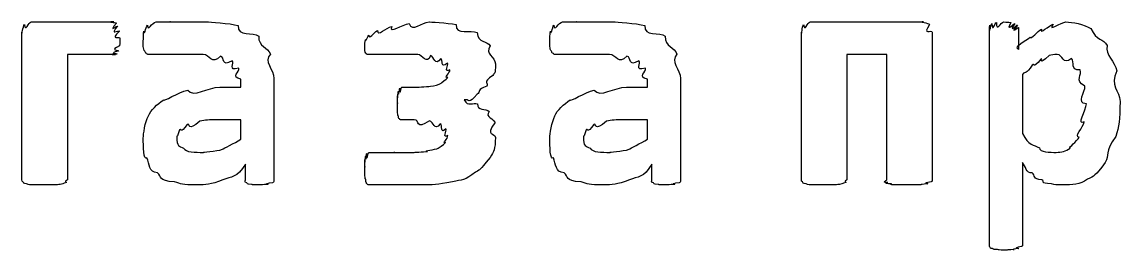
# Model space of a CAD drawing. Header units: millimetres. Extents: x 25 to 190, y 204 to 253.
# Drawn here: x 45.94 to 57.79, y 213.83 to 216.3 of the extents above; entities that cross this region are included whole.
import ezdxf

# ---------------------------------------------------------------- set-up
doc = ezdxf.new("R2010")
doc.units = ezdxf.units.MM
doc.layers.get('0').update_dxf_attribs({"linetype": 'CONTINUOUS'})

msp = doc.modelspace()

# ---------------------------------------------------------------- linework, layer by layer
at = {"color": 0}
for p, q in [((46.0361, 216.303), (46.929, 216.303)), ((54.4491, 216.303), (55.6729, 216.303)), ((45.937, 214.594), (45.937, 216.192)), ((54.3553, 214.594), (54.3553, 216.192)), ((55.7664, 216.192), (55.7664, 214.594)), ((56.3838, 213.894), (56.3838, 216.242)), ((56.6981, 216.242), (56.6981, 216.005)), ((46.9953, 216.126), (46.9953, 216.126)), ((46.9456, 215.95), (46.4273, 215.95)), ((46.4273, 215.95), (46.4273, 214.594)), ((55.276, 215.95), (54.846, 215.95)), ((54.846, 215.95), (54.846, 214.594)), ((55.276, 214.594), (55.276, 215.95)), ((56.7422, 215.735), (56.7422, 215.095)), ((48.0741, 215.597), (48.3002, 215.597)), ((48.3002, 215.597), (48.3002, 215.685)), ((48.6586, 215.69), (48.6586, 214.594)), ((50.0408, 215.597), (50.1897, 215.597)), ((52.4648, 215.597), (52.6905, 215.597)), ((52.6905, 215.597), (52.6905, 215.685)), ((53.049, 215.69), (53.049, 214.594)), ((50.7189, 215.459), (50.7132, 215.459)), ((57.4312, 215.415), (57.4312, 215.415)), ((57.7949, 215.442), (57.7949, 215.442)), ((48.3002, 215.244), (48.0632, 215.244)), ((48.3002, 215.035), (48.3002, 215.244)), ((50.1731, 215.244), (50.0352, 215.244)), ((52.6905, 215.244), (52.4538, 215.244)), ((52.6905, 215.035), (52.6905, 215.244)), ((51.0494, 215.051), (51.0494, 215.051)), ((48.35, 214.594), (48.35, 214.764)), ((52.7403, 214.594), (52.7403, 214.764)), ((56.7422, 214.781), (56.7422, 213.894))]:
    msp.add_line(p, q, dxfattribs=at)
for points in [[(45.9645, 216.275), (45.9726, 216.184), (46.0058, 216.303), (46.0361, 216.303)], [(46.929, 216.303), (46.8436, 216.303), (46.9484, 216.298), (46.9565, 216.291)], [(46.9565, 216.291), (46.8588, 216.17), (46.9692, 216.272), (46.9731, 216.258)], [(47.2916, 216.269), (47.2944, 216.184), (47.341, 216.303), (47.3851, 216.303)], [(47.3851, 216.303), (47.3826, 216.303), (47.4804, 216.303), (47.5396, 216.303)], [(47.5396, 216.303), (47.5008, 216.303), (47.661, 216.303), (47.727, 216.303)], [(47.727, 216.303), (47.7545, 216.303), (47.8663, 216.303), (47.9365, 216.303)], [(47.9365, 216.303), (47.9559, 216.303), (48.1803, 216.289), (48.2727, 216.264)], [(50.1177, 216.286), (50.1456, 216.184), (50.2585, 216.303), (50.3329, 216.303)], [(50.3329, 216.303), (50.3245, 216.303), (50.5368, 216.293), (50.625, 216.275)], [(51.6819, 216.269), (51.6848, 216.184), (51.7317, 216.303), (51.7758, 216.303)], [(51.7758, 216.303), (51.773, 216.303), (51.8707, 216.303), (51.9299, 216.303)], [(51.9299, 216.303), (51.8915, 216.303), (52.0513, 216.303), (52.1173, 216.303)], [(52.1173, 216.303), (52.1451, 216.303), (52.2566, 216.303), (52.3268, 216.303)], [(52.3268, 216.303), (52.3462, 216.303), (52.5709, 216.289), (52.663, 216.264)], [(54.3775, 216.275), (54.3885, 216.184), (54.4188, 216.303), (54.4491, 216.303)], [(55.6729, 216.303), (55.6147, 216.303), (55.7237, 216.293), (55.7389, 216.275)], [(56.4113, 216.286), (56.4169, 216.181), (56.4416, 216.297), (56.461, 216.297)], [(56.461, 216.297), (56.4568, 216.184), (56.5079, 216.303), (56.5383, 216.303)], [(56.5383, 216.303), (56.5189, 216.303), (56.5961, 216.3), (56.6152, 216.297)], [(56.6152, 216.297), (56.5559, 216.181), (56.6484, 216.293), (56.6593, 216.286)], [(57.0727, 216.28), (57.0039, 216.184), (57.1623, 216.303), (57.2107, 216.303)], [(57.2107, 216.303), (57.2766, 216.303), (57.4065, 216.277), (57.4809, 216.231)], [(45.937, 216.192), (45.937, 216.148), (45.9451, 216.256), (45.9645, 216.275)], [(46.9731, 216.258), (46.8697, 216.14), (46.9858, 216.225), (46.9896, 216.203)], [(46.9896, 216.203), (46.8768, 216.096), (46.9953, 216.155), (46.9953, 216.126)], [(47.2475, 216.104), (47.2475, 216.096), (47.2489, 216.181), (47.2528, 216.203)], [(47.2528, 216.203), (47.2585, 216.14), (47.2722, 216.247), (47.2916, 216.269)], [(48.2727, 216.264), (48.2575, 216.133), (48.4382, 216.199), (48.4932, 216.148)], [(49.6824, 216.159), (49.6852, 216.104), (49.7321, 216.189), (49.7762, 216.209)], [(49.7762, 216.209), (49.7734, 216.14), (49.8711, 216.242), (49.9304, 216.253)], [(49.9304, 216.253), (49.8919, 216.166), (50.0518, 216.277), (50.1177, 216.286)], [(50.625, 216.275), (50.6194, 216.148), (50.7877, 216.227), (50.8512, 216.187)], [(50.8512, 216.187), (50.8621, 216.071), (50.9612, 216.101), (50.9944, 216.043)], [(51.6378, 216.104), (51.6378, 216.096), (51.6393, 216.181), (51.6435, 216.203)], [(51.6435, 216.203), (51.6488, 216.14), (51.6625, 216.247), (51.6819, 216.269)], [(52.663, 216.264), (52.6479, 216.133), (52.8285, 216.199), (52.8835, 216.148)], [(54.3553, 216.192), (54.3553, 216.148), (54.3624, 216.256), (54.3775, 216.275)], [(55.7389, 216.275), (55.6479, 216.148), (55.7664, 216.228), (55.7664, 216.192)], [(56.3838, 216.242), (56.3838, 216.159), (56.3852, 216.265), (56.3894, 216.269)], [(56.3894, 216.269), (56.3908, 216.17), (56.4003, 216.282), (56.4113, 216.286)], [(56.6593, 216.286), (56.5824, 216.17), (56.6829, 216.276), (56.6872, 216.269)], [(56.6872, 216.269), (56.5933, 216.155), (56.6981, 216.253), (56.6981, 216.242)], [(56.8247, 216.137), (56.8357, 216.111), (56.9048, 216.203), (56.9461, 216.225)], [(56.9461, 216.225), (56.92, 216.159), (57.0315, 216.269), (57.0727, 216.28)], [(57.4809, 216.231), (57.5412, 216.093), (57.6132, 216.126), (57.6573, 216.049)], [(46.9953, 216.126), (46.9953, 216.034), (46.9925, 216.065), (46.9896, 216.043)], [(47.2475, 216.038), (47.2475, 216.029), (47.2475, 216.082), (47.2475, 216.104)], [(48.4932, 216.148), (48.489, 216.029), (48.5937, 216.032), (48.6198, 215.955)], [(49.6383, 216.043), (49.6383, 216.04), (49.6411, 216.096), (49.6492, 216.115)], [(49.6492, 216.115), (49.6521, 216.078), (49.6672, 216.148), (49.6824, 216.159)], [(51.6378, 216.038), (51.6378, 216.029), (51.6378, 216.082), (51.6378, 216.104)], [(52.8835, 216.148), (52.8796, 216.029), (52.984, 216.032), (53.0105, 215.955)], [(56.6981, 216.005), (56.6374, 216.038), (56.7835, 216.1), (56.8247, 216.137)], [(46.9621, 215.955), (46.8521, 215.95), (46.9526, 215.95), (46.9456, 215.95)], [(46.9787, 215.988), (46.863, 215.961), (46.9692, 215.962), (46.9621, 215.955)], [(46.9896, 216.043), (46.8739, 215.99), (46.9858, 216.002), (46.9787, 215.988)], [(47.2641, 215.988), (47.2504, 215.99), (47.2504, 216.019), (47.2475, 216.038)], [(47.286, 215.961), (47.2652, 215.963), (47.2708, 215.977), (47.2641, 215.988)], [(47.3135, 215.95), (47.2803, 215.95), (47.293, 215.952), (47.286, 215.961)], [(47.3851, 215.95), (47.3054, 215.95), (47.3273, 215.95), (47.3135, 215.95)], [(47.5065, 215.95), (47.3714, 215.95), (47.4183, 215.95), (47.3851, 215.95)], [(47.6719, 215.95), (47.5851, 215.95), (47.5534, 215.95), (47.5065, 215.95)], [(47.8924, 215.95), (47.7132, 215.95), (47.7379, 215.95), (47.6719, 215.95)], [(48.0797, 215.933), (47.9859, 215.831), (47.9654, 215.95), (47.8924, 215.95)], [(48.2064, 215.883), (48.0882, 215.809), (48.1309, 215.922), (48.0797, 215.933)], [(48.6198, 215.955), (48.5401, 215.875), (48.6586, 215.79), (48.6586, 215.69)], [(49.6383, 215.994), (49.6383, 215.994), (49.6383, 216.024), (49.6383, 216.043)], [(49.6492, 215.966), (49.6411, 215.967), (49.6411, 215.983), (49.6383, 215.994)], [(49.6658, 215.95), (49.6492, 215.952), (49.6521, 215.958), (49.6492, 215.966)], [(49.6824, 215.95), (49.663, 215.95), (49.6729, 215.95), (49.6658, 215.95)], [(49.7431, 215.95), (49.6782, 215.95), (49.6933, 215.95), (49.6824, 215.95)], [(49.8479, 215.95), (49.7374, 215.95), (49.772, 215.95), (49.7431, 215.95)], [(50.002, 215.95), (49.9389, 215.95), (49.8919, 215.95), (49.8479, 215.95)], [(50.2116, 215.95), (50.0599, 215.95), (50.0641, 215.95), (50.002, 215.95)], [(50.3495, 215.938), (50.3068, 215.831), (50.2627, 215.95), (50.2116, 215.95)], [(50.4596, 215.906), (50.3908, 215.817), (50.3936, 215.93), (50.3495, 215.938)], [(50.9944, 216.043), (50.9309, 215.956), (51.0494, 215.923), (51.0494, 215.85)], [(51.6544, 215.988), (51.6407, 215.99), (51.6407, 216.019), (51.6378, 216.038)], [(51.6763, 215.961), (51.6558, 215.963), (51.6611, 215.977), (51.6544, 215.988)], [(51.7042, 215.95), (51.671, 215.95), (51.6834, 215.952), (51.6763, 215.961)], [(51.7758, 215.95), (51.6957, 215.95), (51.7179, 215.95), (51.7042, 215.95)], [(51.8968, 215.95), (51.762, 215.95), (51.8086, 215.95), (51.7758, 215.95)], [(52.0622, 215.95), (51.9755, 215.95), (51.9437, 215.95), (51.8968, 215.95)], [(52.2827, 215.95), (52.1035, 215.95), (52.1286, 215.95), (52.0622, 215.95)], [(52.47, 215.933), (52.3766, 215.831), (52.3558, 215.95), (52.2827, 215.95)], [(52.597, 215.883), (52.4785, 215.809), (52.5212, 215.922), (52.47, 215.933)], [(53.0105, 215.955), (52.9304, 215.875), (53.049, 215.79), (53.049, 215.69)], [(57.0286, 215.938), (56.902, 215.817), (56.9694, 215.918), (56.9405, 215.9)], [(57.1168, 215.95), (57.0784, 215.95), (57.0576, 215.946), (57.0286, 215.938)], [(57.2714, 215.906), (57.1694, 215.831), (57.1789, 215.95), (57.1168, 215.95)], [(57.6573, 216.049), (57.6322, 215.938), (57.7398, 215.879), (57.7617, 215.773)], [(48.2783, 215.801), (48.1542, 215.765), (48.2395, 215.862), (48.2064, 215.883)], [(50.5312, 215.856), (50.45, 215.791), (50.4885, 215.894), (50.4596, 215.906)], [(50.5587, 215.784), (50.4871, 215.751), (50.5492, 215.837), (50.5312, 215.856)], [(51.0494, 215.85), (51.0494, 215.721), (51.0399, 215.763), (51.0219, 215.724)], [(52.6687, 215.801), (52.5445, 215.765), (52.6302, 215.862), (52.597, 215.883)], [(56.847, 215.834), (56.7764, 215.729), (56.7778, 215.775), (56.7422, 215.735)], [(56.9405, 215.9), (56.8427, 215.784), (56.8798, 215.863), (56.847, 215.834)], [(57.3648, 215.784), (57.2505, 215.773), (57.3112, 215.875), (57.2714, 215.906)], [(48.3002, 215.685), (48.1845, 215.699), (48.2921, 215.768), (48.2783, 215.801)], [(50.4652, 215.641), (50.4567, 215.644), (50.5217, 215.68), (50.5368, 215.702)], [(50.5368, 215.702), (50.4871, 215.692), (50.5587, 215.754), (50.5587, 215.784)], [(51.0219, 215.724), (50.8977, 215.641), (50.9845, 215.644), (50.9556, 215.608)], [(52.6905, 215.685), (52.5748, 215.699), (52.6824, 215.768), (52.6687, 215.801)], [(57.4146, 215.608), (57.2989, 215.67), (57.3899, 215.732), (57.3648, 215.784)], [(57.7617, 215.773), (57.6763, 215.611), (57.7949, 215.56), (57.7949, 215.442)], [(47.727, 215.564), (47.7876, 215.478), (47.9446, 215.597), (48.0741, 215.597)], [(50.002, 215.553), (50.002, 215.465), (50.0105, 215.578), (50.0186, 215.586)], [(50.0186, 215.586), (50.0158, 215.478), (50.0324, 215.597), (50.0408, 215.597)], [(50.1897, 215.597), (50.1855, 215.597), (50.3054, 215.599), (50.3495, 215.608)], [(50.3495, 215.608), (50.395, 215.611), (50.4349, 215.626), (50.4652, 215.641)], [(50.9556, 215.608), (50.8427, 215.57), (50.8953, 215.544), (50.8512, 215.52)], [(52.1173, 215.564), (52.178, 215.478), (52.3353, 215.597), (52.4648, 215.597)], [(57.4312, 215.415), (57.3169, 215.423), (57.4255, 215.544), (57.4146, 215.608)], [(47.3026, 215.288), (47.3244, 215.343), (47.3975, 215.415), (47.468, 215.459)], [(47.468, 215.459), (47.4638, 215.434), (47.6236, 215.542), (47.727, 215.564)], [(49.9911, 215.503), (49.9939, 215.438), (49.9981, 215.542), (50.002, 215.553)], [(49.9911, 215.426), (49.9911, 215.394), (49.9911, 215.481), (49.9911, 215.503)], [(50.7132, 215.459), (50.7545, 215.379), (50.8081, 215.437), (50.8564, 215.415)], [(50.8512, 215.52), (50.7587, 215.401), (50.7654, 215.473), (50.7189, 215.459)], [(51.6929, 215.288), (51.7151, 215.343), (51.7881, 215.415), (51.8583, 215.459)], [(51.8583, 215.459), (51.8541, 215.434), (52.0139, 215.542), (52.1173, 215.564)], [(49.9911, 215.338), (49.9911, 215.332), (49.9911, 215.393), (49.9911, 215.426)], [(50.8564, 215.415), (50.8512, 215.339), (50.9461, 215.368), (50.9834, 215.332)], [(57.4089, 215.222), (57.3169, 215.174), (57.4312, 215.349), (57.4312, 215.415)], [(57.7949, 215.442), (57.7949, 215.236), (57.7797, 215.175), (57.7508, 215.062)], [(47.2475, 215.046), (47.2475, 215.085), (47.2652, 215.218), (47.3026, 215.288)], [(47.8592, 215.228), (47.7174, 215.108), (47.7573, 215.208), (47.7213, 215.194)], [(48.0632, 215.244), (47.9488, 215.244), (47.9171, 215.239), (47.8592, 215.228)], [(50.002, 215.283), (49.9939, 215.284), (49.9939, 215.316), (49.9911, 215.338)], [(50.0133, 215.255), (50.002, 215.258), (50.0048, 215.272), (50.002, 215.283)], [(50.0352, 215.244), (50.0133, 215.244), (50.02, 215.247), (50.0133, 215.255)], [(50.3382, 215.233), (50.1784, 215.126), (50.2391, 215.244), (50.1731, 215.244)], [(50.4543, 215.2), (50.388, 215.112), (50.3851, 215.225), (50.3382, 215.233)], [(50.9834, 215.332), (50.9281, 215.269), (51.0438, 215.258), (51.0438, 215.211)], [(51.6378, 215.046), (51.6378, 215.085), (51.6558, 215.218), (51.6929, 215.288)], [(52.2496, 215.228), (52.1077, 215.108), (52.1476, 215.208), (52.112, 215.194)], [(52.4538, 215.244), (52.3392, 215.244), (52.3074, 215.239), (52.2496, 215.228)], [(57.3539, 215.057), (57.2904, 215.053), (57.398, 215.163), (57.4089, 215.222)], [(47.6388, 215.134), (47.607, 215.03), (47.6112, 215.085), (47.6112, 215.057)], [(47.7213, 215.194), (47.6444, 215.079), (47.6567, 215.158), (47.6388, 215.134)], [(50.5146, 215.145), (50.4458, 215.082), (50.4832, 215.185), (50.4543, 215.2)], [(50.5368, 215.073), (50.4719, 215.037), (50.5284, 215.123), (50.5146, 215.145)], [(51.0438, 215.211), (50.9309, 215.057), (51.0494, 215.109), (51.0494, 215.051)], [(52.0291, 215.134), (51.9977, 215.03), (52.0016, 215.085), (52.0016, 215.057)], [(52.112, 215.194), (52.0347, 215.079), (52.0471, 215.158), (52.0291, 215.134)], [(47.286, 214.831), (47.2475, 214.795), (47.2475, 214.964), (47.2475, 215.046)], [(47.6112, 215.057), (47.607, 214.949), (47.6345, 214.964), (47.6829, 214.936)], [(48.102, 214.924), (48.1143, 214.938), (48.23, 214.986), (48.3002, 215.035)], [(50.4321, 214.936), (50.4349, 214.938), (50.4899, 214.974), (50.5093, 214.996)], [(50.5093, 214.996), (50.4719, 214.982), (50.5368, 215.043), (50.5368, 215.073)], [(51.0494, 215.051), (51.0494, 214.92), (51.03, 214.902), (50.9944, 214.836)], [(51.6763, 214.831), (51.6378, 214.795), (51.6378, 214.964), (51.6378, 215.046)], [(52.0016, 215.057), (51.9977, 214.949), (52.0252, 214.964), (52.0732, 214.936)], [(52.4923, 214.924), (52.5046, 214.938), (52.6203, 214.986), (52.6905, 215.035)], [(56.7422, 215.095), (56.8029, 214.96), (56.8646, 214.977), (56.9239, 214.941)], [(57.2548, 214.936), (57.2396, 214.949), (57.3278, 215.004), (57.3539, 215.057)], [(57.7508, 215.062), (57.6213, 214.894), (57.6862, 214.858), (57.6351, 214.781)], [(47.6829, 214.936), (47.7061, 214.891), (47.8056, 214.891), (47.8977, 214.891)], [(47.8977, 214.891), (47.8716, 214.891), (48.0385, 214.902), (48.102, 214.924)], [(49.6492, 214.853), (49.6492, 214.762), (49.6563, 214.876), (49.6605, 214.88)], [(49.6605, 214.88), (49.6605, 214.773), (49.6743, 214.891), (49.6824, 214.891)], [(49.6824, 214.891), (49.6782, 214.891), (49.7099, 214.891), (49.7321, 214.891)], [(49.7321, 214.891), (49.7223, 214.891), (49.7829, 214.891), (49.8203, 214.891)], [(49.8203, 214.891), (49.7995, 214.891), (49.9085, 214.891), (49.9636, 214.891)], [(49.9636, 214.891), (49.9099, 214.891), (50.0863, 214.891), (50.1675, 214.891)], [(50.1675, 214.891), (50.1632, 214.891), (50.2722, 214.894), (50.3163, 214.902)], [(50.3163, 214.902), (50.2557, 214.905), (50.4017, 214.92), (50.4321, 214.936)], [(52.0732, 214.936), (52.0968, 214.891), (52.1959, 214.891), (52.2884, 214.891)], [(52.2884, 214.891), (52.2623, 214.891), (52.4288, 214.902), (52.4923, 214.924)], [(56.9239, 214.941), (56.92, 214.891), (57.0424, 214.891), (57.1059, 214.891)], [(57.1059, 214.891), (57.1581, 214.891), (57.2135, 214.905), (57.2548, 214.936)], [(47.4017, 214.671), (47.3026, 214.671), (47.3149, 214.767), (47.286, 214.831)], [(48.35, 214.764), (48.2618, 214.612), (48.1954, 214.629), (48.1072, 214.594)], [(49.6383, 214.809), (49.6411, 214.737), (49.6454, 214.842), (49.6492, 214.853)], [(49.6383, 214.737), (49.6383, 214.7), (49.6383, 214.789), (49.6383, 214.809)], [(50.9944, 214.836), (50.8579, 214.673), (50.9034, 214.72), (50.8346, 214.676)], [(51.7924, 214.671), (51.6929, 214.671), (51.7052, 214.767), (51.6763, 214.831)], [(52.7403, 214.764), (52.6521, 214.612), (52.5861, 214.629), (52.4979, 214.594)], [(56.847, 214.671), (56.7764, 214.66), (56.7778, 214.74), (56.7422, 214.781)], [(57.6351, 214.781), (57.5194, 214.623), (57.5194, 214.643), (57.4421, 214.599)], [(47.5837, 214.571), (47.4017, 214.583), (47.4528, 214.627), (47.4017, 214.671)], [(49.6383, 214.66), (49.6383, 214.641), (49.6383, 214.707), (49.6383, 214.737)], [(49.6492, 214.599), (49.6411, 214.596), (49.6411, 214.638), (49.6383, 214.66)], [(50.8346, 214.676), (50.7213, 214.585), (50.6857, 214.596), (50.5866, 214.571)], [(51.974, 214.571), (51.7924, 214.583), (51.8432, 214.627), (51.7924, 214.671)], [(56.9517, 214.594), (56.847, 214.596), (56.8826, 214.641), (56.847, 214.671)], [(45.9479, 214.571), (45.937, 214.568), (45.937, 214.585), (45.937, 214.594)], [(45.9863, 214.55), (45.9507, 214.552), (45.955, 214.563), (45.9479, 214.571)], [(46.0583, 214.539), (45.9878, 214.541), (46.0043, 214.545), (45.9863, 214.55)], [(46.1793, 214.539), (46.0498, 214.539), (46.0911, 214.539), (46.0583, 214.539)], [(46.3007, 214.539), (46.2675, 214.539), (46.2305, 214.539), (46.1793, 214.539)], [(46.3779, 214.55), (46.3296, 214.541), (46.3338, 214.541), (46.3007, 214.539)], [(46.4164, 214.566), (46.367, 214.552), (46.3959, 214.556), (46.3779, 214.55)], [(46.4273, 214.594), (46.3808, 214.563), (46.4234, 214.573), (46.4164, 214.566)], [(47.8261, 214.539), (47.662, 214.539), (47.6567, 214.55), (47.5837, 214.571)], [(48.1072, 214.594), (47.9668, 214.539), (47.9256, 214.539), (47.8261, 214.539)], [(48.3665, 214.561), (48.3348, 214.561), (48.35, 214.579), (48.35, 214.594)], [(48.4159, 214.544), (48.3567, 214.545), (48.3775, 214.552), (48.3665, 214.561)], [(48.5041, 214.539), (48.4008, 214.539), (48.4382, 214.54), (48.4159, 214.544)], [(48.5923, 214.544), (48.478, 214.539), (48.544, 214.539), (48.5041, 214.539)], [(48.6421, 214.561), (48.5179, 214.545), (48.6145, 214.547), (48.5923, 214.544)], [(48.6586, 214.594), (48.6586, 214.561), (48.653, 214.568), (48.6421, 214.561)], [(49.6605, 214.555), (49.6492, 214.563), (49.6521, 214.584), (49.6492, 214.599)], [(49.6933, 214.539), (49.6605, 214.539), (49.6672, 214.544), (49.6605, 214.555)], [(49.7649, 214.539), (49.6895, 214.539), (49.7071, 214.539), (49.6933, 214.539)], [(49.8919, 214.539), (49.7597, 214.539), (49.8009, 214.539), (49.7649, 214.539)], [(50.0574, 214.539), (49.9759, 214.539), (49.9428, 214.539), (49.8919, 214.539)], [(50.2557, 214.539), (50.0973, 214.539), (50.1191, 214.539), (50.0574, 214.539)], [(50.5866, 214.571), (50.4102, 214.539), (50.3798, 214.539), (50.2557, 214.539)], [(52.2168, 214.539), (52.0527, 214.539), (52.0471, 214.55), (51.974, 214.571)], [(52.4979, 214.594), (52.3572, 214.539), (52.3159, 214.539), (52.2168, 214.539)], [(52.7569, 214.561), (52.7251, 214.561), (52.7403, 214.579), (52.7403, 214.594)], [(52.8066, 214.544), (52.7473, 214.545), (52.7678, 214.552), (52.7569, 214.561)], [(52.8948, 214.539), (52.7914, 214.539), (52.8285, 214.54), (52.8066, 214.544)], [(52.983, 214.544), (52.8683, 214.539), (52.9347, 214.539), (52.8948, 214.539)], [(53.0324, 214.561), (52.9086, 214.545), (53.0049, 214.547), (52.983, 214.544)], [(53.049, 214.594), (53.049, 214.561), (53.0433, 214.568), (53.0324, 214.561)], [(54.3662, 214.571), (54.3553, 214.568), (54.3553, 214.585), (54.3553, 214.594)], [(54.405, 214.55), (54.3691, 214.552), (54.3733, 214.563), (54.3662, 214.571)], [(54.4766, 214.539), (54.4064, 214.541), (54.423, 214.545), (54.405, 214.55)], [(54.598, 214.539), (54.4682, 214.539), (54.5098, 214.539), (54.4766, 214.539)], [(54.7137, 214.539), (54.682, 214.539), (54.6446, 214.539), (54.598, 214.539)], [(54.791, 214.55), (54.7441, 214.541), (54.7469, 214.541), (54.7137, 214.539)], [(54.8351, 214.566), (54.7853, 214.552), (54.8128, 214.556), (54.791, 214.55)], [(54.846, 214.594), (54.7991, 214.563), (54.8418, 214.573), (54.8351, 214.566)], [(55.287, 214.566), (55.2041, 214.563), (55.276, 214.583), (55.276, 214.594)], [(55.3254, 214.55), (55.2178, 214.552), (55.2937, 214.562), (55.287, 214.566)], [(55.4027, 214.539), (55.2552, 214.541), (55.3434, 214.545), (55.3254, 214.55)], [(55.524, 214.539), (55.4383, 214.539), (55.4359, 214.539), (55.4027, 214.539)], [(55.6398, 214.539), (55.535, 214.539), (55.5706, 214.539), (55.524, 214.539)], [(55.717, 214.55), (55.5971, 214.541), (55.6729, 214.541), (55.6398, 214.539)], [(55.7555, 214.571), (55.6341, 214.552), (55.7347, 214.556), (55.717, 214.55)], [(55.7664, 214.594), (55.7664, 214.568), (55.7622, 214.579), (55.7555, 214.571)], [(57.0562, 214.55), (56.9158, 214.556), (56.9874, 214.574), (56.9517, 214.594)], [(57.1775, 214.539), (57.1031, 214.539), (57.0921, 214.541), (57.0562, 214.55)], [(57.4421, 214.599), (57.3648, 214.539), (57.2766, 214.539), (57.1775, 214.539)], [(56.3894, 213.866), (56.3838, 213.863), (56.3838, 213.882), (56.3838, 213.894)], [(56.4169, 213.85), (56.3947, 213.848), (56.3961, 213.859), (56.3894, 213.866)], [(56.472, 213.838), (56.4197, 213.837), (56.4307, 213.843), (56.4169, 213.85)], [(56.5602, 213.833), (56.4677, 213.833), (56.4967, 213.836), (56.472, 213.838)], [(56.6484, 213.838), (56.5383, 213.833), (56.5961, 213.833), (56.5602, 213.833)], [(56.7034, 213.85), (56.5848, 213.837), (56.673, 213.838), (56.6484, 213.838)], [(56.7313, 213.872), (56.6113, 213.848), (56.7171, 213.854), (56.7034, 213.85)], [(56.7422, 213.894), (56.7394, 213.866), (56.738, 213.88), (56.7313, 213.872)]]:
    msp.add_open_spline(points, degree=3, dxfattribs=at)

doc.saveas('drawing.dxf')
